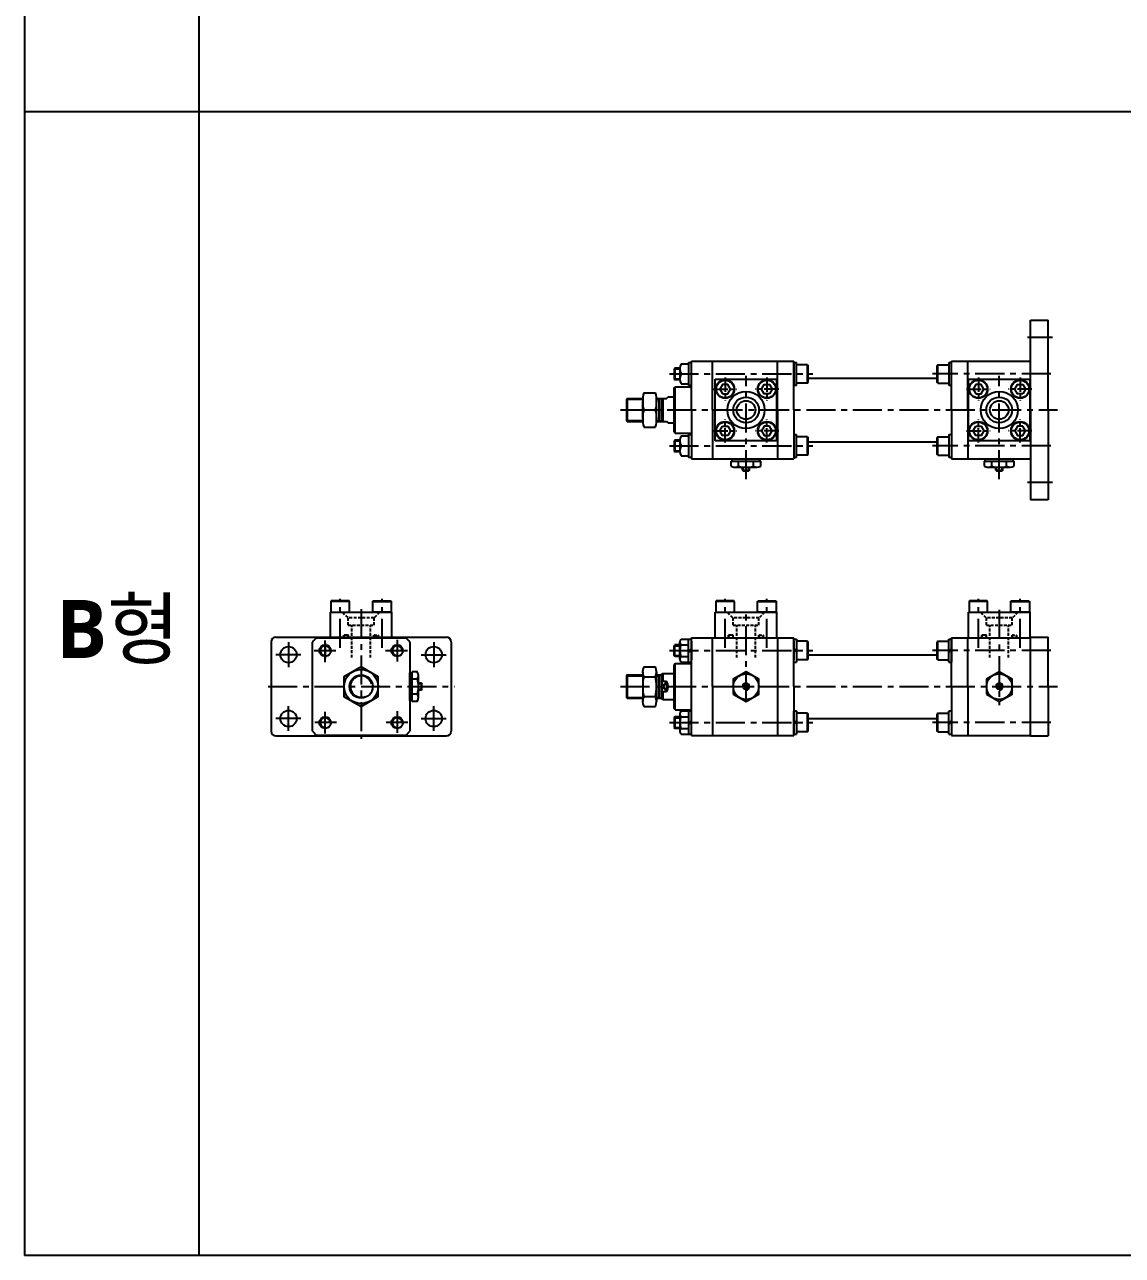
# Model space of a CAD drawing. Extents: x -819 to 9283, y 0 to 5329.
# Drawn here: x 0 to 945, y 3208 to 4268 of the extents above; entities that cross this region are included whole.
import ezdxf

# ---------------------------------------------------------------- set-up
doc = ezdxf.new("R2010")
doc.units = 0
doc.header["$LTSCALE"] = 10
doc.header["$MEASUREMENT"] = 0
for name, pattern in [('CENTER', [2, 1.25, -0.25, 0.25, -0.25]), ('CENTERX2', [4, 2.5, -0.5, 0.5, -0.5]), ('HIDDEN', [0.375, 0.25, -0.125])]:
    doc.linetypes.add(name, pattern=pattern)
doc.layers.get('0').update_dxf_attribs({"linetype": 'CONTINUOUS'})
for name, color, linetype in [('CEN', 1, 'CENTERX2'), ('CENTER', 1, 'CENTER'), ('DIM', 2, 'CONTINUOUS'), ('ML', 7, 'CONTINUOUS')]:
    doc.layers.add(name, color=color, linetype=linetype)
doc.styles.add('문자', font='romans.shx')

msp = doc.modelspace()

# ---------------------------------------------------------------- linework, layer by layer
for p, q in [((0, 5328.6), (0, 3208.2)), ((150, 5328.6), (150, 3208.2)), ((5585.1, 4193.4), (0, 4193.4)), ((664.6, 3957.5), (664.6, 3977.5)), ((798.1, 3957.5), (798.1, 3977.5)), ((664.6, 3895.5), (664.6, 3915.5)), ((798.1, 3915.5), (798.1, 3895.5)), ((618.1, 3884.6), (618.6, 3884.1)), ((618.1, 3884.6), (624.1, 3884.6)), ((618.6, 3884.1), (623.6, 3884.1)), ((624.1, 3884.6), (623.6, 3884.1)), ((836.1, 3884.6), (836.6, 3884.1)), ((836.1, 3884.6), (842.1, 3884.6)), ((836.6, 3884.1), (841.6, 3884.1)), ((842.1, 3884.6), (841.6, 3884.1)), ((341.6, 3695.2), (341.6, 3701.2)), ((341.6, 3701.2), (342.1, 3700.7)), ((342.1, 3695.7), (342.1, 3700.7)), ((341.6, 3695.2), (342.1, 3695.7)), ((5585.1, 3208.2), (0, 3208.2))]:
    msp.add_line(p, q)
at = {"color": 7, "linetype": 'Continuous'}
for p, q in [((608.4, 3888.1), (608.4, 3892.5)), ((608.4, 3892.5), (621.1, 3892.5)), ((609.1, 3894.5), (633.1, 3894.5)), ((609.1, 3892.5), (609.1, 3894.5)), ((614.7, 3888.1), (614.7, 3892.5)), ((621.1, 3892.5), (633.8, 3892.5)), ((627.4, 3888.1), (627.4, 3892.5)), ((633.1, 3892.5), (633.1, 3894.5)), ((633.8, 3888.1), (633.8, 3892.5)), ((826.4, 3888.1), (826.4, 3892.5)), ((826.4, 3892.5), (839.1, 3892.5)), ((827.1, 3894.5), (851.1, 3894.5)), ((827.1, 3892.5), (827.1, 3894.5)), ((832.7, 3888.1), (832.7, 3892.5)), ((839.1, 3892.5), (851.8, 3892.5)), ((845.4, 3888.1), (845.4, 3892.5)), ((851.1, 3892.5), (851.1, 3894.5)), ((851.8, 3888.1), (851.8, 3892.5)), ((611.5, 3887.1), (630.6, 3887.1)), ((618.6, 3884.1), (618.6, 3887.1)), ((623.6, 3884.1), (623.6, 3887.1)), ((829.5, 3887.1), (848.6, 3887.1)), ((836.6, 3884.1), (836.6, 3887.1)), ((841.6, 3884.1), (841.6, 3887.1)), ((338.1, 3710.9), (333.7, 3710.9)), ((333.7, 3698.2), (333.7, 3710.9)), ((331.7, 3686.2), (331.7, 3710.2)), ((333.7, 3710.2), (331.7, 3710.2)), ((338.1, 3704.5), (333.7, 3704.5)), ((339.1, 3688.7), (339.1, 3707.7)), ((342.1, 3700.7), (339.1, 3700.7)), ((333.7, 3685.5), (333.7, 3698.2)), ((338.1, 3691.8), (333.7, 3691.8)), ((342.1, 3695.7), (339.1, 3695.7)), ((333.7, 3686.2), (331.7, 3686.2)), ((338.1, 3685.5), (333.7, 3685.5))]:
    msp.add_line(p, q, dxfattribs=at)
at = {"color": 3}
for p, q in [((618.1, 3884.6), (618.1, 3887.1)), ((624.1, 3884.6), (624.1, 3887.1)), ((836.1, 3884.6), (836.1, 3887.1)), ((842.1, 3884.6), (842.1, 3887.1)), ((341.6, 3701.2), (339.1, 3701.2)), ((341.6, 3695.2), (339.1, 3695.2))]:
    msp.add_line(p, q, dxfattribs=at)
at = {"color": 7, "linetype": 'Continuous'}
for points in [[(610.1, 3691.8), (621.1, 3685.5), (632.1, 3691.8), (632.1, 3704.5), (621.1, 3710.9), (610.1, 3704.5)], [(828.1, 3691.8), (839.1, 3685.5), (850.1, 3691.8), (850.1, 3704.5), (839.1, 3710.9), (828.1, 3704.5)], [(620.2, 3699.7), (619.3, 3698.2), (620.2, 3696.7), (621.9, 3696.7), (622.8, 3698.2), (621.9, 3699.7)], [(838.2, 3699.7), (837.3, 3698.2), (838.2, 3696.7), (839.9, 3696.7), (840.8, 3698.2), (839.9, 3699.7)]]:
    msp.add_lwpolyline(points, close=True, dxfattribs=at)
for centre, radius in [((621.1, 3698.2), 11), ((621.1, 3698.2), 2.5), ((839.1, 3698.2), 11), ((839.1, 3698.2), 2.5)]:
    msp.add_circle(centre, radius, dxfattribs=at)
for centre, radius, start, end in [((611.5, 3892.8), 5.62, 235.6158, 270), ((611.5, 3892.8), 5.62, 235.6158, 304.3842), ((621.1, 3908.1), 21, 252.412, 270), ((621.1, 3908.1), 21, 270, 287.588), ((630.6, 3892.8), 5.62, 235.6158, 304.3842), ((829.5, 3892.8), 5.62, 235.6158, 270), ((829.5, 3892.8), 5.62, 235.6158, 304.3842), ((839.1, 3908.1), 21, 252.412, 270), ((839.1, 3908.1), 21, 270, 287.588), ((848.6, 3892.8), 5.62, 235.6158, 304.3842), ((333.4, 3707.7), 5.62, 325.6158, 34.3842), ((318.1, 3698.2), 21, 0, 17.588), ((318.1, 3698.2), 21, 342.412, 0), ((333.4, 3688.7), 5.62, 325.6158, 34.3842), ((333.4, 3688.7), 5.62, 325.6158, 0)]:
    msp.add_arc(centre, radius, start, end, dxfattribs=at)
at = {"layer": 'CEN'}
for p, q in [((884.9, 3999), (863.3, 3999)), ((555.1, 3967.5), (678.6, 3967.5)), ((621.1, 3877), (621.1, 3966)), ((883.5, 3967.5), (781.5, 3967.5)), ((839.1, 3877), (839.1, 3966)), ((513.1, 3936.5), (889.1, 3936.5)), ((555.1, 3905.5), (678.6, 3905.5)), ((883.5, 3905.5), (781.5, 3905.5)), ((884.9, 3874), (863.3, 3874)), ((271.7, 3731.7), (271.7, 3773.8)), ((289.7, 3764.9), (289.7, 3653.2)), ((307.7, 3731.7), (307.7, 3773.8)), ((603.1, 3731.7), (603.1, 3773.8)), ((621.1, 3685.2), (621.1, 3764.2)), ((639.1, 3731.7), (639.1, 3773.8)), ((821.1, 3731.7), (821.1, 3773.8)), ((839.1, 3764.4), (839.1, 3682.2)), ((857.1, 3731.7), (857.1, 3773.8)), ((227.2, 3736.4), (227.2, 3715)), ((258.7, 3735.6), (258.7, 3722.8)), ((352.2, 3736.4), (352.2, 3715)), ((237.9, 3725.7), (216.4, 3725.7)), ((252.3, 3729.2), (265.1, 3729.2)), ((341.4, 3725.7), (362.9, 3725.7)), ((555.1, 3729.2), (678.6, 3729.2)), ((883.5, 3729.2), (781.5, 3729.2)), ((209.7, 3698.2), (370.1, 3698.2)), ((513.1, 3698.2), (889.1, 3698.2)), ((227.2, 3660), (227.2, 3681.4)), ((352.2, 3660), (352.2, 3681.4)), ((237.9, 3670.7), (216.4, 3670.7)), ((341.4, 3670.7), (362.9, 3670.7)), ((555.1, 3667.2), (678.6, 3667.2)), ((883.5, 3667.2), (781.5, 3667.2))]:
    msp.add_line(p, q, dxfattribs=at)
at = {"layer": 'CEN', "color": 1, "linetype": 'CENTER', "ltscale": 1.5}
for p, q in [((258.7, 3719.3), (258.7, 3739)), ((320.7, 3738.5), (320.7, 3719.9)), ((249.3, 3729.2), (268, 3729.2)), ((310.8, 3729.2), (330.5, 3729.2)), ((258.7, 3657.9), (258.7, 3676.5)), ((320.7, 3677), (320.7, 3657.3)), ((268.5, 3667.2), (248.8, 3667.2)), ((330, 3667.2), (311.3, 3667.2))]:
    msp.add_line(p, q, dxfattribs=at)
at = {"layer": 'CENTER'}
for p, q in [((603.1, 3964.6), (603.1, 3944.4)), ((639.1, 3964.6), (639.1, 3944.4)), ((821.1, 3964.6), (821.1, 3944.4)), ((857.1, 3964.6), (857.1, 3944.4)), ((593, 3954.5), (613.2, 3954.5)), ((649.2, 3954.5), (629, 3954.5)), ((811, 3954.5), (831.2, 3954.5)), ((867.2, 3954.5), (847, 3954.5)), ((603.1, 3908.4), (603.1, 3928.6)), ((639.1, 3908.4), (639.1, 3928.6)), ((821.1, 3908.4), (821.1, 3928.6)), ((857.1, 3908.4), (857.1, 3928.6)), ((593, 3918.5), (613.2, 3918.5)), ((649.2, 3918.5), (629, 3918.5)), ((811, 3918.5), (831.2, 3918.5)), ((867.2, 3918.5), (847, 3918.5))]:
    msp.add_line(p, q, dxfattribs=at)
at = {"layer": 'DIM'}
for p, q in [((559.1, 3971.8), (564.1, 3971.8)), ((559.1, 3963.3), (564.1, 3963.3)), ((518.1, 3945.8), (532.1, 3945.8)), ((544.1, 3945.8), (546.1, 3945.8)), ((546.1, 3945.8), (547.4, 3946.5)), ((518.1, 3927.3), (532.1, 3927.3)), ((544.1, 3927.3), (546.1, 3927.3)), ((546.1, 3927.3), (547.4, 3926.5)), ((559.1, 3909.8), (564.1, 3909.8)), ((559.1, 3901.3), (564.1, 3901.3)), ((559.1, 3733.4), (564.1, 3733.4)), ((559.1, 3724.9), (564.1, 3724.9)), ((518.1, 3707.4), (532.1, 3707.4)), ((544.1, 3707.4), (546.1, 3707.4)), ((546.1, 3707.4), (547.4, 3708.2)), ((548.1, 3693.6), (552.7, 3702.8)), ((552.7, 3693.6), (548.1, 3702.8)), ((518.1, 3688.9), (532.1, 3688.9)), ((544.1, 3688.9), (546.1, 3688.9)), ((546.1, 3688.9), (547.4, 3688.2)), ((559.1, 3671.4), (564.1, 3671.4)), ((559.1, 3662.9), (564.1, 3662.9))]:
    msp.add_line(p, q, dxfattribs=at)
for centre, radius, start, end in [((258.7, 3729.2), 4.25, 353.2437, 276.7563), ((320.7, 3729.2), 4.25, 353.2437, 276.7563), ((289.7, 3698.2), 9.25, 13.7579, 292.8554), ((621.1, 3698.2), 3, 270, 180), ((839.1, 3698.2), 3, 270, 180), ((258.7, 3667.2), 4.25, 353.2437, 276.7563), ((320.7, 3667.2), 4.25, 353.2437, 276.7563)]:
    msp.add_arc(centre, radius, start, end, dxfattribs=at)
at = {"layer": 'ML'}
for p, q in [((866.1, 3918.5), (866.1, 4014)), ((866.1, 4014), (881.1, 4014)), ((881.1, 3936.5), (881.1, 4014)), ((565.1, 3976.2), (571.6, 3976.2)), ((571.6, 3977.5), (571.6, 3957.5)), ((571.6, 3977.5), (574.1, 3977.5)), ((574.1, 3978.5), (662.1, 3978.5)), ((574.1, 3936.5), (574.1, 3978.5)), ((574.1, 3936.5), (574.1, 3978.5)), ((592.1, 3936.5), (592.1, 3978.5)), ((592.1, 3936.5), (592.1, 3978.5)), ((648.1, 3936.5), (648.1, 3978.5)), ((662.1, 3936.5), (662.1, 3978.5)), ((662.1, 3977.5), (662.1, 3957.5)), ((662.1, 3977.5), (664.6, 3977.5)), ((795.6, 3977.5), (795.6, 3957.5)), ((795.6, 3977.5), (798.1, 3977.5)), ((798.1, 3978.5), (866.1, 3978.5)), ((798.1, 3936.5), (798.1, 3978.5)), ((812.1, 3936.5), (812.1, 3978.5)), ((866.1, 3936.5), (866.1, 3978.5)), ((559.8, 3972.5), (559.1, 3971.8)), ((559.1, 3971.8), (559.1, 3963.3)), ((559.8, 3972.5), (559.8, 3962.5)), ((564.1, 3972.5), (559.8, 3972.5)), ((564.1, 3971.9), (564.1, 3963.2)), ((565.1, 3967.5), (571.6, 3967.5)), ((571.6, 3975.5), (571.6, 3959.5)), ((662.1, 3975.5), (662.1, 3959.5)), ((674, 3975.5), (664.6, 3975.5)), ((674, 3959.5), (674, 3975.5)), ((674, 3975.5), (674.6, 3974.9)), ((674.6, 3960.1), (674.6, 3974.9)), ((786.2, 3975.5), (785.6, 3974.9)), ((785.6, 3960.1), (785.6, 3974.9)), ((786.2, 3975.5), (795.6, 3975.5)), ((786.2, 3959.5), (786.2, 3975.5)), ((866.1, 3959.5), (866.1, 3975.5)), ((559.1, 3963.3), (559.8, 3962.5)), ((559.1, 3955.5), (560.1, 3956.5)), ((559.1, 3917.5), (559.1, 3955.5)), ((564.1, 3962.5), (559.8, 3962.5)), ((560.1, 3956.5), (574.1, 3956.5)), ((560.1, 3916.5), (560.1, 3956.5)), ((565.1, 3958.9), (571.6, 3958.9)), ((574.1, 3957.5), (571.6, 3957.5)), ((594.6, 3910), (594.6, 3963)), ((594.6, 3963), (647.6, 3963)), ((647.6, 3910), (647.6, 3963)), ((647.6, 3963), (647.6, 3910)), ((664.6, 3957.5), (662.1, 3957.5)), ((674, 3959.5), (664.6, 3959.5)), ((674, 3959.5), (674.6, 3960.1)), ((674.6, 3964), (785.6, 3964)), ((786.2, 3959.5), (785.6, 3960.1)), ((786.2, 3959.5), (795.6, 3959.5)), ((798.1, 3957.5), (795.6, 3957.5)), ((812.6, 3963), (865.6, 3963)), ((812.6, 3910), (812.6, 3963)), ((865.6, 3963), (865.6, 3910)), ((865.6, 3910), (865.6, 3963)), ((518.8, 3946.5), (518.1, 3945.8)), ((518.1, 3945.8), (518.1, 3927.3)), ((518.8, 3946.5), (518.8, 3926.5)), ((518.8, 3946.5), (532.1, 3946.5)), ((533.1, 3951.3), (543.1, 3951.3)), ((544.1, 3946.5), (548.1, 3946.5)), ((544.1, 3927.1), (544.1, 3946)), ((546.1, 3946.5), (546.1, 3926.5)), ((548.1, 3946.5), (548.1, 3926.5)), ((548.1, 3946.5), (552.7, 3946.5)), ((549.6, 3946.5), (549.6, 3936.5)), ((552.7, 3946.5), (554, 3947.7)), ((554, 3947.7), (559.1, 3947.7)), ((532.1, 3929.2), (532.1, 3943.9)), ((533.1, 3936.5), (543.1, 3936.5)), ((549.6, 3936.5), (549.6, 3926.5)), ((574.1, 3936.5), (574.1, 3894.5)), ((592.1, 3936.5), (592.1, 3894.5)), ((592.1, 3936.5), (592.1, 3894.5)), ((648.1, 3936.5), (648.1, 3894.5)), ((662.1, 3936.5), (662.1, 3894.5)), ((798.1, 3936.5), (798.1, 3894.5)), ((812.1, 3936.5), (812.1, 3894.5)), ((866.1, 3936.5), (866.1, 3894.5)), ((866.1, 3936.5), (866.1, 3859)), ((881.1, 3936.5), (881.1, 3859)), ((518.8, 3926.5), (518.1, 3927.3)), ((518.8, 3926.5), (532.1, 3926.5)), ((544.1, 3926.5), (548.1, 3926.5)), ((548.1, 3926.5), (552.7, 3926.5)), ((552.7, 3926.5), (554, 3925.3)), ((554, 3925.3), (559.1, 3925.3)), ((533.1, 3921.8), (543.1, 3921.8)), ((559.1, 3917.5), (560.1, 3916.5)), ((560.1, 3916.5), (574.1, 3916.5)), ((565.1, 3914.2), (571.6, 3914.2)), ((571.6, 3915.5), (571.6, 3895.5)), ((571.6, 3915.5), (574.1, 3915.5)), ((662.1, 3915.5), (662.1, 3895.5)), ((662.1, 3915.5), (664.6, 3915.5)), ((662.1, 3913.5), (662.1, 3897.5)), ((674, 3913.5), (664.6, 3913.5)), ((674, 3897.5), (674, 3913.5)), ((674, 3913.5), (674.6, 3912.9)), ((674.6, 3898.1), (674.6, 3912.9)), ((786.2, 3913.5), (785.6, 3912.9)), ((785.6, 3898.1), (785.6, 3912.9)), ((786.2, 3913.5), (795.6, 3913.5)), ((786.2, 3897.5), (786.2, 3913.5)), ((795.6, 3915.5), (795.6, 3895.5)), ((795.6, 3915.5), (798.1, 3915.5)), ((559.8, 3910.5), (559.1, 3909.8)), ((559.1, 3909.8), (559.1, 3901.3)), ((564.1, 3910.5), (559.8, 3910.5)), ((559.8, 3910.5), (559.8, 3900.5)), ((564.1, 3909.9), (564.1, 3901.2)), ((565.1, 3905.5), (571.6, 3905.5)), ((647.6, 3910), (594.6, 3910)), ((674.6, 3909), (785.6, 3909)), ((865.6, 3910), (812.6, 3910)), ((559.1, 3901.3), (559.8, 3900.5)), ((564.1, 3900.5), (559.8, 3900.5)), ((565.1, 3896.9), (571.6, 3896.9)), ((574.1, 3895.5), (571.6, 3895.5)), ((574.1, 3894.5), (662.1, 3894.5)), ((664.6, 3895.5), (662.1, 3895.5)), ((674, 3897.5), (664.6, 3897.5)), ((674, 3897.5), (674.6, 3898.1)), ((786.2, 3897.5), (785.6, 3898.1)), ((786.2, 3897.5), (795.6, 3897.5)), ((798.1, 3895.5), (795.6, 3895.5)), ((798.1, 3894.5), (866.1, 3894.5)), ((881.1, 3859), (866.1, 3859)), ((264, 3772.2), (263.7, 3771.6)), ((263.7, 3771.6), (263.7, 3762.2)), ((279.7, 3771.6), (263.7, 3771.6)), ((279.3, 3772.2), (264, 3772.2)), ((279.7, 3771.6), (279.3, 3772.2)), ((279.7, 3762.2), (279.7, 3771.6)), ((299.7, 3771.6), (300, 3772.2)), ((299.7, 3762.2), (299.7, 3771.6)), ((299.7, 3771.6), (315.7, 3771.6)), ((300, 3772.2), (315.3, 3772.2)), ((315.3, 3772.2), (315.7, 3771.6)), ((315.7, 3771.6), (315.7, 3762.2)), ((595.4, 3772.2), (595.1, 3771.6)), ((595.1, 3771.6), (595.1, 3762.2)), ((611.1, 3771.6), (595.1, 3771.6)), ((610.7, 3772.2), (595.4, 3772.2)), ((611.1, 3771.6), (610.7, 3772.2)), ((611.1, 3762.2), (611.1, 3771.6)), ((631.1, 3771.6), (631.4, 3772.2)), ((631.1, 3762.2), (631.1, 3771.6)), ((631.1, 3771.6), (647.1, 3771.6)), ((631.4, 3772.2), (646.7, 3772.2)), ((646.7, 3772.2), (647.1, 3771.6)), ((647.1, 3771.6), (647.1, 3762.2)), ((813.4, 3772.2), (813.1, 3771.6)), ((813.1, 3771.6), (813.1, 3762.2)), ((829.1, 3771.6), (813.1, 3771.6)), ((828.7, 3772.2), (813.4, 3772.2)), ((829.1, 3771.6), (828.7, 3772.2)), ((829.1, 3762.2), (829.1, 3771.6)), ((849.1, 3771.6), (849.4, 3772.2)), ((849.1, 3762.2), (849.1, 3771.6)), ((849.1, 3771.6), (865.1, 3771.6)), ((849.4, 3772.2), (864.7, 3772.2)), ((864.7, 3772.2), (865.1, 3771.6)), ((865.1, 3771.6), (865.1, 3762.2)), ((263.2, 3762.2), (316.2, 3762.2)), ((263.2, 3740.2), (263.2, 3762.2)), ((315.7, 3762.2), (299.7, 3762.2)), ((316.2, 3740.2), (316.2, 3762.2)), ((594.6, 3762.2), (647.6, 3762.2)), ((594.6, 3740.2), (594.6, 3762.2)), ((647.1, 3762.2), (631.1, 3762.2)), ((647.6, 3740.2), (647.6, 3762.2)), ((812.6, 3762.2), (865.6, 3762.2)), ((812.6, 3740.2), (812.6, 3762.2)), ((865.1, 3762.2), (849.1, 3762.2)), ((865.6, 3740.2), (865.6, 3762.2)), ((212.2, 3736.7), (212.2, 3659.7)), ((216.2, 3740.7), (363.2, 3740.7)), ((247.7, 3659.8), (247.7, 3736.6)), ((251.3, 3740.2), (328.1, 3740.2)), ((331.7, 3736.6), (331.7, 3659.8)), ((367.2, 3736.7), (367.2, 3659.7)), ((559.1, 3733.4), (559.8, 3734.2)), ((559.1, 3724.9), (559.1, 3733.4)), ((564.1, 3734.2), (559.8, 3734.2)), ((559.8, 3724.2), (559.8, 3734.2)), ((564.1, 3736.5), (564.1, 3736.7)), ((564.1, 3721.7), (564.1, 3736.5)), ((565.1, 3739.2), (574.1, 3739.2)), ((565.1, 3734.2), (571.6, 3734.2)), ((571.6, 3719.2), (571.6, 3739)), ((571.6, 3721.2), (571.6, 3737.2)), ((574.1, 3740.2), (662.1, 3740.2)), ((574.1, 3656.2), (574.1, 3740.2)), ((574.1, 3737.2), (574.1, 3721.2)), ((592.1, 3698.2), (592.1, 3740.2)), ((592.1, 3698.2), (592.1, 3740.2)), ((592.1, 3698.2), (592.1, 3740.2)), ((648.1, 3740.2), (648.1, 3656.2)), ((662.1, 3698.2), (662.1, 3740.2)), ((662.1, 3739.2), (664.6, 3739.2)), ((662.1, 3719.2), (662.1, 3739)), ((662.1, 3737.2), (662.1, 3721.2)), ((664.6, 3739.2), (664.6, 3719.2)), ((674, 3737.2), (664.6, 3737.2)), ((674, 3721.2), (674, 3737.2)), ((674, 3737.2), (674.6, 3736.6)), ((674.6, 3721.8), (674.6, 3736.6)), ((786.2, 3737.2), (785.6, 3736.6)), ((785.6, 3721.8), (785.6, 3736.6)), ((786.2, 3737.2), (795.6, 3737.2)), ((786.2, 3721.2), (786.2, 3737.2)), ((795.6, 3739.2), (798.1, 3739.2)), ((795.6, 3719.2), (795.6, 3739)), ((798.1, 3740.2), (866.1, 3740.2)), ((798.1, 3698.2), (798.1, 3740.2)), ((798.1, 3739.2), (798.1, 3719.2)), ((812.1, 3698.2), (812.1, 3740.2)), ((866.1, 3740.7), (881.1, 3740.7)), ((866.1, 3698.2), (866.1, 3740.7)), ((866.1, 3655.7), (866.1, 3740.7)), ((881.1, 3698.2), (881.1, 3740.7)), ((881.1, 3698.2), (881.1, 3740.7)), ((881.1, 3698.2), (881.1, 3740.7)), ((559.8, 3724.2), (559.1, 3724.9)), ((564.1, 3724.2), (559.8, 3724.2)), ((565.1, 3724.2), (571.6, 3724.2)), ((571.6, 3728.7), (574.1, 3730.9)), ((571.6, 3727.5), (574.1, 3729.7)), ((662.1, 3728.7), (664.6, 3730.9)), ((662.1, 3727.5), (664.6, 3729.7)), ((674, 3721.2), (674.6, 3721.8)), ((674.6, 3725.7), (785.6, 3725.7)), ((786.2, 3721.2), (785.6, 3721.8)), ((795.6, 3728.7), (798.1, 3730.9)), ((795.6, 3727.5), (798.1, 3729.7)), ((532.1, 3710.9), (532.1, 3685.4)), ((533.1, 3715.2), (543.1, 3715.2)), ((544.1, 3710.9), (544.1, 3685.4)), ((544.1, 3710.9), (544.1, 3685.4)), ((560.1, 3718.2), (559.1, 3717.2)), ((559.1, 3679.2), (559.1, 3717.2)), ((559.1, 3713.3), (559.1, 3713.2)), ((560.1, 3678.2), (560.1, 3718.2)), ((560.1, 3718.2), (574.1, 3718.2)), ((565.1, 3719.2), (574.1, 3719.2)), ((662.1, 3719.2), (664.6, 3719.2)), ((674, 3721.2), (664.6, 3721.2)), ((786.2, 3721.2), (795.6, 3721.2)), ((795.6, 3719.2), (798.1, 3719.2)), ((518.8, 3708.2), (518.1, 3707.4)), ((518.1, 3707.4), (518.1, 3688.9)), ((518.8, 3708.2), (518.8, 3688.2)), ((518.8, 3708.2), (532.1, 3708.2)), ((533.1, 3706.7), (543.1, 3706.7)), ((544.1, 3708.2), (548.1, 3708.2)), ((546.1, 3708.2), (546.1, 3688.2)), ((548.1, 3708.2), (549.6, 3709.4)), ((548.1, 3708.2), (548.1, 3688.2)), ((548.1, 3702.8), (552.7, 3702.8)), ((549.6, 3709.4), (559.1, 3709.4)), ((549.6, 3709.4), (549.6, 3702.8)), ((552.7, 3702.8), (552.7, 3693.6)), ((592.1, 3698.2), (592.1, 3710.5)), ((533.1, 3689.7), (543.1, 3689.7)), ((552.7, 3693.6), (548.1, 3693.6)), ((549.6, 3693.6), (549.6, 3687)), ((592.1, 3698.2), (592.1, 3656.2)), ((592.1, 3698.2), (592.1, 3656.2)), ((592.1, 3698.2), (592.1, 3656.2)), ((662.1, 3698.2), (662.1, 3656.2)), ((798.1, 3698.2), (798.1, 3656.2)), ((812.1, 3698.2), (812.1, 3656.2)), ((881.1, 3698.2), (881.1, 3655.7)), ((881.1, 3698.2), (881.1, 3655.7)), ((881.1, 3698.2), (881.1, 3655.7)), ((518.8, 3688.2), (518.1, 3688.9)), ((518.8, 3688.2), (532.1, 3688.2)), ((533.1, 3681.2), (543.1, 3681.2)), ((544.1, 3688.2), (546.7, 3688.2)), ((544.1, 3688.2), (548.1, 3688.2)), ((549.6, 3687), (548.1, 3688.2)), ((549.6, 3687), (559.1, 3687)), ((560.1, 3678.2), (559.1, 3679.2)), ((559.8, 3672.2), (559.1, 3671.4)), ((559.1, 3671.4), (559.1, 3662.9)), ((559.8, 3672.2), (559.8, 3662.2)), ((564.1, 3672.2), (559.8, 3672.2)), ((560.1, 3678.2), (574.1, 3678.2)), ((564.1, 3674.7), (564.1, 3659.8)), ((565.1, 3677.2), (574.1, 3677.2)), ((565.1, 3672.2), (571.6, 3672.2)), ((571.6, 3677.2), (571.6, 3657.4)), ((571.6, 3675.2), (571.6, 3659.2)), ((571.6, 3666.7), (574.1, 3668.9)), ((574.1, 3659.2), (574.1, 3675.2)), ((662.1, 3677.2), (664.6, 3677.2)), ((662.1, 3657.2), (662.1, 3677)), ((662.1, 3675.2), (662.1, 3659.2)), ((662.1, 3666.7), (664.6, 3668.9)), ((664.6, 3677.2), (664.6, 3657.2)), ((674, 3675.2), (664.6, 3675.2)), ((674, 3659.2), (674, 3675.2)), ((674, 3675.2), (674.6, 3674.6)), ((674.6, 3659.8), (674.6, 3674.6)), ((674.6, 3670.7), (785.6, 3670.7)), ((786.2, 3675.2), (785.6, 3674.6)), ((785.6, 3659.8), (785.6, 3674.6)), ((786.2, 3659.2), (786.2, 3675.2)), ((786.2, 3675.2), (795.6, 3675.2)), ((795.6, 3677.2), (798.1, 3677.2)), ((795.6, 3657.2), (795.6, 3677)), ((795.6, 3666.7), (798.1, 3668.9)), ((798.1, 3677.2), (798.1, 3657.2)), ((559.1, 3662.9), (559.8, 3662.2)), ((564.1, 3662.2), (559.8, 3662.2)), ((564.1, 3659.8), (564.1, 3659.7)), ((565.1, 3662.2), (571.6, 3662.2)), ((571.6, 3665.5), (574.1, 3667.7)), ((662.1, 3665.5), (664.6, 3667.7)), ((674, 3659.2), (664.6, 3659.2)), ((674, 3659.2), (674.6, 3659.8)), ((786.2, 3659.2), (785.6, 3659.8)), ((786.2, 3659.2), (795.6, 3659.2)), ((795.6, 3665.5), (798.1, 3667.7)), ((216.2, 3655.7), (363.2, 3655.7)), ((328.1, 3656.2), (251.3, 3656.2)), ((565.1, 3657.2), (574.1, 3657.2)), ((574.1, 3656.2), (662.1, 3656.2)), ((662.1, 3657.2), (664.6, 3657.2)), ((795.6, 3657.2), (798.1, 3657.2)), ((798.1, 3656.2), (866.1, 3656.2)), ((866.1, 3655.7), (881.1, 3655.7))]:
    msp.add_line(p, q, dxfattribs=at)
at = {"layer": 'ML', "color": 2, "linetype": 'HIDDEN'}
for p, q in [((273.7, 3762.2), (278.6, 3757.3)), ((300.8, 3757.3), (278.6, 3757.3)), ((278.6, 3751.2), (278.6, 3757.3)), ((278.6, 3751.2), (278.6, 3757.3)), ((305.7, 3762.2), (300.8, 3757.3)), ((300.8, 3751.2), (300.8, 3757.3)), ((605.1, 3762.2), (610, 3757.3)), ((610, 3751.2), (610, 3757.3)), ((632.2, 3757.3), (610, 3757.3)), ((610, 3751.2), (610, 3757.3)), ((637.1, 3762.2), (632.2, 3757.3)), ((632.2, 3751.2), (632.2, 3757.3)), ((823.1, 3762.2), (828, 3757.3)), ((850.2, 3757.3), (828, 3757.3)), ((828, 3751.2), (828, 3757.3)), ((828, 3751.2), (828, 3757.3)), ((855.1, 3762.2), (850.2, 3757.3)), ((850.2, 3751.2), (850.2, 3757.3)), ((278.7, 3742.6), (274.7, 3742.6)), ((274.7, 3740.2), (274.7, 3742.6)), ((278.6, 3751.2), (300.8, 3751.2)), ((278.7, 3740.2), (278.7, 3742.6)), ((281.7, 3723.2), (281.7, 3751.2)), ((297.7, 3723.2), (297.7, 3751.2)), ((300.7, 3742.6), (304.7, 3742.6)), ((300.7, 3740.2), (300.7, 3742.6)), ((304.7, 3740.2), (304.7, 3742.6)), ((606.1, 3740.2), (606.1, 3742.6)), ((610.1, 3742.6), (606.1, 3742.6)), ((610, 3751.2), (632.2, 3751.2)), ((610.1, 3740.2), (610.1, 3742.6)), ((613.1, 3723.2), (613.1, 3751.2)), ((629.1, 3723.2), (629.1, 3751.2)), ((632.1, 3740.2), (632.1, 3742.6)), ((632.1, 3742.6), (636.1, 3742.6)), ((636.1, 3740.2), (636.1, 3742.6)), ((828.1, 3742.6), (824.1, 3742.6)), ((824.1, 3740.2), (824.1, 3742.6)), ((828, 3751.2), (850.2, 3751.2)), ((828.1, 3740.2), (828.1, 3742.6)), ((831.1, 3723.2), (831.1, 3751.2)), ((847.1, 3723.2), (847.1, 3751.2)), ((850.1, 3742.6), (854.1, 3742.6)), ((850.1, 3740.2), (850.1, 3742.6)), ((854.1, 3740.2), (854.1, 3742.6))]:
    msp.add_line(p, q, dxfattribs=at)
at = {"layer": 'ML'}
for points in [[(600.8, 3950.5), (605.4, 3950.5), (607.7, 3954.5), (605.4, 3958.5), (600.8, 3958.5), (598.5, 3954.5), (600.8, 3950.5)], [(641.4, 3950.5), (636.8, 3950.5), (634.5, 3954.5), (636.8, 3958.5), (641.4, 3958.5), (643.7, 3954.5), (641.4, 3950.5)], [(818.8, 3950.5), (823.4, 3950.5), (825.7, 3954.5), (823.4, 3958.5), (818.8, 3958.5), (816.5, 3954.5), (818.8, 3950.5)], [(859.4, 3950.5), (854.8, 3950.5), (852.5, 3954.5), (854.8, 3958.5), (859.4, 3958.5), (861.7, 3954.5), (859.4, 3950.5)], [(600.8, 3922.5), (605.4, 3922.5), (607.7, 3918.5), (605.4, 3914.5), (600.8, 3914.5), (598.5, 3918.5), (600.8, 3922.5)], [(641.4, 3922.5), (636.8, 3922.5), (634.5, 3918.5), (636.8, 3914.5), (641.4, 3914.5), (643.7, 3918.5), (641.4, 3922.5)], [(818.8, 3922.5), (823.4, 3922.5), (825.7, 3918.5), (823.4, 3914.5), (818.8, 3914.5), (816.5, 3918.5), (818.8, 3922.5)], [(859.4, 3922.5), (854.8, 3922.5), (852.5, 3918.5), (854.8, 3914.5), (859.4, 3914.5), (861.7, 3918.5), (859.4, 3922.5)]]:
    msp.add_lwpolyline(points, dxfattribs=at)
msp.add_lwpolyline([(289.7, 3715.2), (274.9, 3706.7), (274.9, 3689.7), (289.7, 3681.2), (304.4, 3689.7), (304.4, 3706.7)], close=True, dxfattribs=at)
for centre, radius in [((603.1, 3954.5), 8), ((603.1, 3954.5), 7.65), ((639.1, 3954.5), 8), ((639.1, 3954.5), 7.65), ((821.1, 3954.5), 8), ((821.1, 3954.5), 7.65), ((857.1, 3954.5), 8), ((857.1, 3954.5), 7.65), ((621.1, 3936.5), 16), ((621.1, 3936.5), 11.1), ((621.1, 3936.5), 8), ((839.1, 3936.5), 16), ((839.1, 3936.5), 11.1), ((839.1, 3936.5), 8), ((603.1, 3918.5), 8), ((603.1, 3918.5), 7.65), ((639.1, 3918.5), 8), ((639.1, 3918.5), 7.65), ((821.1, 3918.5), 8), ((821.1, 3918.5), 7.65), ((857.1, 3918.5), 8), ((857.1, 3918.5), 7.65), ((227.2, 3725.7), 7), ((258.7, 3729.2), 5), ((320.7, 3729.2), 5), ((352.2, 3725.7), 7), ((289.7, 3698.2), 14.7), ((289.7, 3698.2), 10), ((227.2, 3670.7), 7), ((258.7, 3667.2), 5), ((320.7, 3667.2), 5), ((352.2, 3670.7), 7)]:
    msp.add_circle(centre, radius, dxfattribs=at)
for centre, radius, start, end in [((573.8, 3971.9), 9.7, 153.4902, 206.5098), ((573.8, 3963.2), 9.7, 153.4902, 206.5098), ((559.7, 3943.9), 27.6, 164.5278, 195.4722), ((516.6, 3943.9), 27.6, 344.5278, 15.4722), ((559.7, 3929.2), 27.6, 164.5278, 195.4722), ((516.6, 3929.2), 27.6, 344.5278, 15.4722), ((573.8, 3909.9), 9.7, 153.4902, 206.5098), ((573.8, 3901.2), 9.7, 153.4902, 206.5098), ((216.2, 3736.7), 4, 90, 180), ((289.7, 3698.2), 56.9, 132.4237, 137.5763), ((289.7, 3698.2), 56.9, 42.4237, 47.5763), ((363.2, 3736.7), 4, 0, 90), ((567.6, 3736.7), 3.57, 135.6091, 224.3909), ((576.8, 3729.2), 12.8, 156.9397, 203.0603), ((567.6, 3721.7), 3.57, 135.6091, 224.3909), ((541.6, 3710.9), 9.53, 153.519, 206.481), ((534.5, 3710.9), 9.53, 333.519, 26.481), ((568.7, 3698.2), 36.6, 166.5803, 193.4197), ((507.4, 3698.2), 36.6, 346.5803, 13.4197), ((545.3, 3698.2), 8.69, 328.1092, 31.8908), ((541.6, 3685.4), 9.53, 153.519, 206.481), ((534.5, 3685.4), 9.53, 333.519, 26.481), ((567.6, 3674.7), 3.57, 135.6091, 224.3909), ((576.8, 3667.2), 12.8, 156.9397, 203.0603), ((216.2, 3659.7), 4, 180, 270), ((289.7, 3698.2), 56.9, 222.4237, 227.5763), ((289.7, 3698.2), 56.9, 312.4237, 317.5763), ((363.2, 3659.7), 4, 270, 0), ((567.6, 3659.7), 3.57, 135.6091, 224.3909)]:
    msp.add_arc(centre, radius, start, end, dxfattribs=at)
at = {"layer": 'ML', "color": 2, "linetype": 'HIDDEN'}
for centre, start, end in [((275.9, 3741.4), 90, 270), ((277.4, 3741.4), 270, 90), ((301.9, 3741.4), 90, 270), ((303.4, 3741.4), 270, 90), ((607.3, 3741.4), 90, 270), ((608.8, 3741.4), 270, 90), ((633.3, 3741.4), 90, 270), ((634.8, 3741.4), 270, 90), ((825.3, 3741.4), 90, 270), ((826.8, 3741.4), 270, 90), ((851.3, 3741.4), 90, 270), ((852.8, 3741.4), 270, 90)]:
    msp.add_arc(centre, 1.2, start, end, dxfattribs=at)

# ---------------------------------------------------------------- texts
at = {"insert": (27.2, 3772.9), "char_height": 50, "attachment_point": 1, "style": '문자'}
msp.add_mtext_dynamic_manual_height_columns('{\\fMalgun Gothic|b1|i0|c129|p50;B형}', width=655.383, gutter_width=160, heights=[-66.4], dxfattribs=at)

doc.saveas('drawing.dxf')
